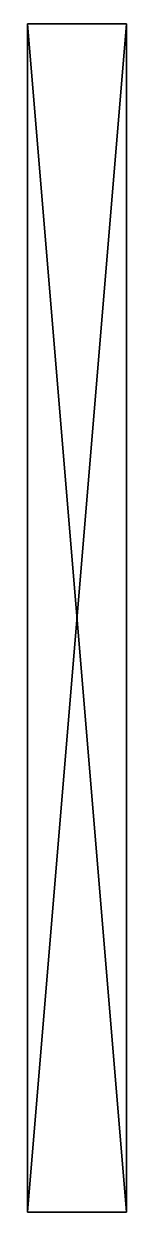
# Model space of a CAD drawing. Header units: metres. Extents: x 1 to 44.5, y 66.4 to 126.4.
# Drawn here: x 39.5 to 44.5, y 66.4 to 126.4 of the extents above.
import ezdxf

# ---------------------------------------------------------------- set-up
doc = ezdxf.new("R2010")
doc.units = ezdxf.units.M

msp = doc.modelspace()

# ---------------------------------------------------------------- linework, layer by layer
at = {"layer": 'STL2DXF'}
for points in [[(44.45, 66.375, 17.3), (39.45, 126.375, 17.3), (39.45, 66.375, 17.3)], [(39.45, 126.375, 17.3), (44.45, 66.375, 17.3), (44.45, 126.375, 17.3)], [(44.45, 126.375, 12.3), (39.45, 66.375, 12.3), (39.45, 126.375, 12.3)], [(39.45, 66.375, 12.3), (44.45, 126.375, 12.3), (44.45, 66.375, 12.3)], [(39.45, 66.375, 12.3), (39.45, 126.375, 17.3), (39.45, 126.375, 12.3)], [(39.45, 126.375, 17.3), (39.45, 66.375, 12.3), (39.45, 66.375, 17.3)], [(44.45, 126.375, 12.3), (39.45, 126.375, 17.3), (44.45, 126.375, 17.3)], [(39.45, 126.375, 17.3), (44.45, 126.375, 12.3), (39.45, 126.375, 12.3)], [(44.45, 66.375, 17.3), (44.45, 126.375, 12.3), (44.45, 126.375, 17.3)], [(44.45, 126.375, 12.3), (44.45, 66.375, 17.3), (44.45, 66.375, 12.3)], [(39.45, 66.375, 12.3), (44.45, 66.375, 17.3), (39.45, 66.375, 17.3)], [(44.45, 66.375, 17.3), (39.45, 66.375, 12.3), (44.45, 66.375, 12.3)]]:
    msp.add_3dface(points, dxfattribs=at)

doc.saveas('drawing.dxf')
